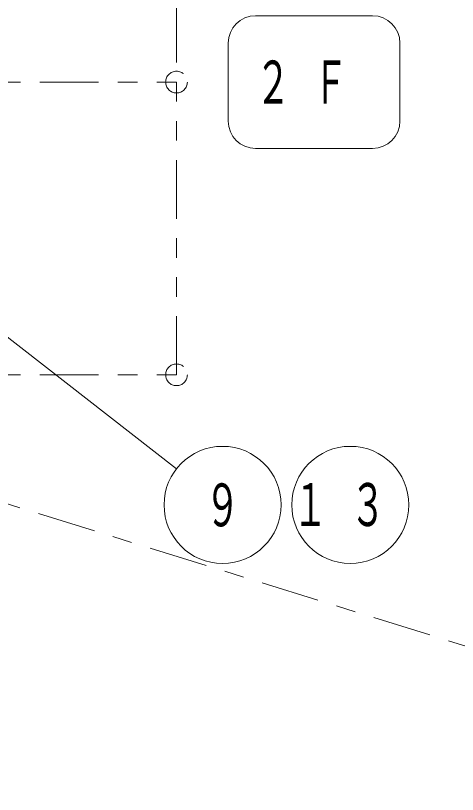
# Model space of a CAD drawing. Units: millimetres on the paper. Extents: x -385 to 0, y -594 to 267.
# Drawn here: x -160.14 to -137.49, y 32.9 to 72.81 of the extents above; entities that cross this region are included whole.
import ezdxf
from ezdxf.enums import TextEntityAlignment as Align

# ---------------------------------------------------------------- set-up
doc = ezdxf.new("R2010")
doc.units = ezdxf.units.MM
doc.linetypes.add('USER2', pattern=[6, 3, -1, 1, -1])
doc.linetypes.add('USER3', pattern=[8, 3, -1, 1, -1, 1, -1])
doc.layers.add('LY_1', color=7, linetype='Continuous', lineweight=13)
doc.styles.add('ＭＳ ゴシック', font='')
doc.styles.get('ＭＳ ゴシック').set_extended_font_data('MS Gothic')

msp = doc.modelspace()

# ---------------------------------------------------------------- linework, layer by layer
at = {"layer": 'LY_1', "linetype": 'USER3'}
for p, q in [((-151.893, 54.404), (-151.893, 84.404)), ((-166.893, 69.404), (-151.893, 69.404)), ((-166.893, 54.404), (-151.893, 54.404))]:
    msp.add_line(p, q, dxfattribs=at)
at = {"layer": 'LY_1'}
for p, q in [((-141.841, 72.804), (-147.841, 72.804)), ((-149.241, 71.404), (-149.241, 67.404)), ((-140.441, 67.404), (-140.441, 71.404)), ((-147.841, 66.004), (-141.841, 66.004)), ((-151.898, 49.583), (-166.138, 60.689))]:
    msp.add_line(p, q, dxfattribs=at)
at = {"layer": 'LY_1', "linetype": 'USER2'}
msp.add_line((-181.893, 54.404), (-112.548, 32.904), dxfattribs=at)
at = {"layer": 'LY_1', "linetype": 'USER3'}
for centre in [(-151.893, 69.404), (-151.893, 54.404)]:
    msp.add_circle(centre, 0.556, dxfattribs=at)
at = {"layer": 'LY_1'}
for centre in [(-149.532, 47.738), (-142.983, 47.738)]:
    msp.add_circle(centre, 3, dxfattribs=at)
for centre, start, end in [((-147.841, 71.404), 90, 180), ((-141.841, 71.404), 0, 90), ((-147.841, 67.404), 180, 270), ((-141.841, 67.404), 270, 0)]:
    msp.add_arc(centre, 1.4, start, end, dxfattribs=at)

# ---------------------------------------------------------------- texts
at = {"layer": 'LY_1', "style": 'ＭＳ ゴシック', "width": 0.6}
msp.add_text('９', height=2.199, dxfattribs=at).set_placement((-149.532, 47.738), align=Align.MIDDLE_CENTER)
at = {"layer": 'LY_1', "char_height": 2.199, "style": 'ＭＳ ゴシック'}
for s, insert, attachment_point in [('\\T1.64;\\W0.6;２Ｆ', (-147.841, 69.404), 4), ('\\T1.64;\\W0.6;１３', (-142.983, 47.738), 5)]:
    msp.add_mtext(s, dxfattribs=dict(at, insert=insert, attachment_point=attachment_point))

doc.saveas('drawing.dxf')
